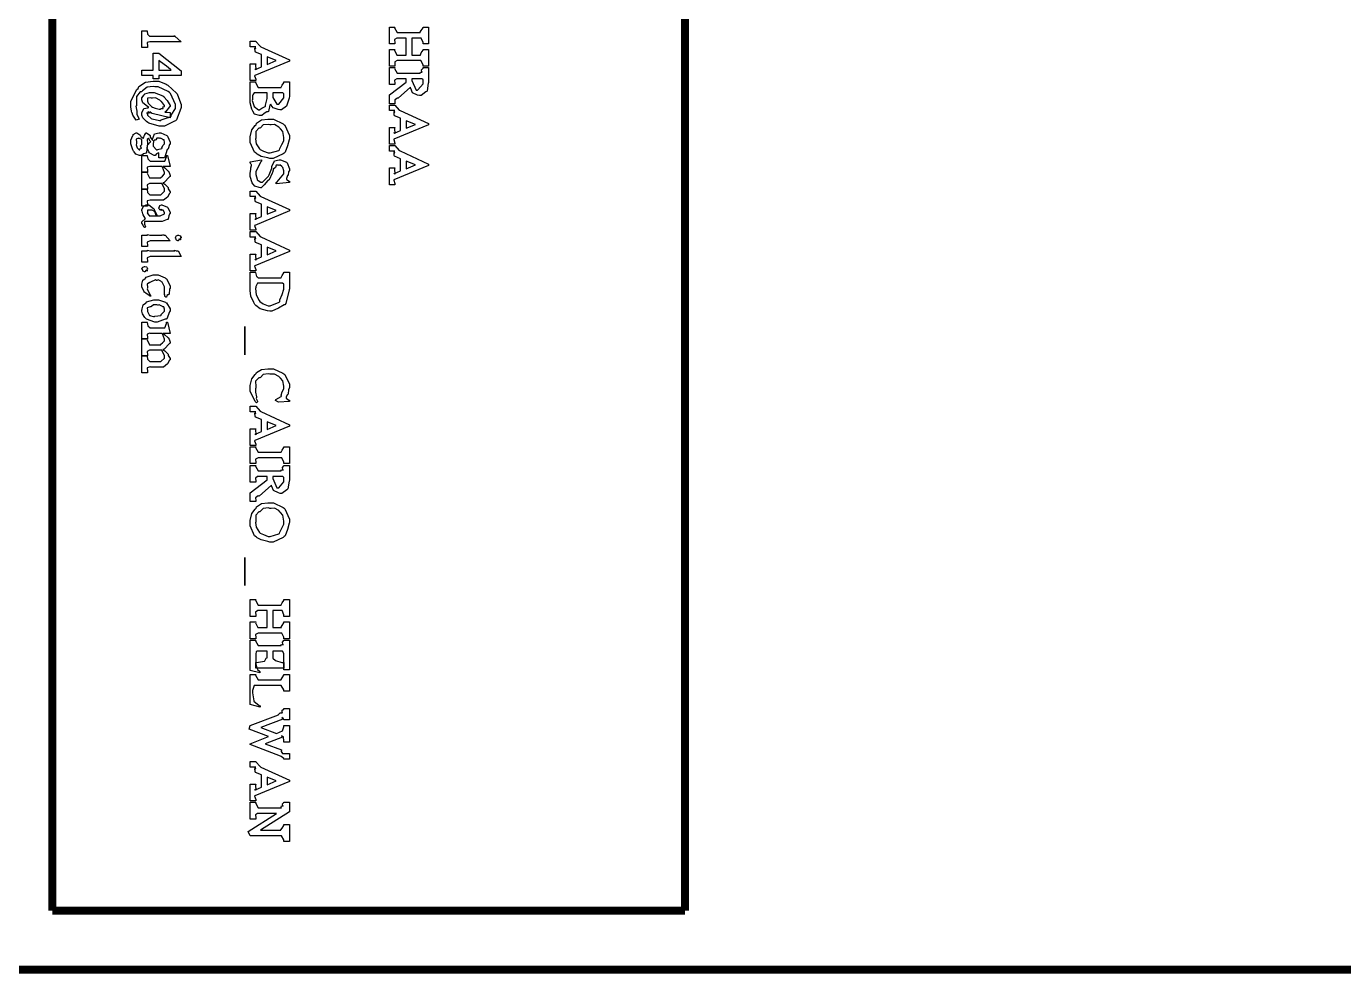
# Model space of a CAD drawing. Extents: x 0.4 to 11.4, y 0.4 to 16.2.
# Drawn here: x 1.467 to 3.109, y 0.386 to 1.567 of the extents above; entities that cross this region are included whole.
import ezdxf

# ---------------------------------------------------------------- set-up
doc = ezdxf.new("R2010")
doc.units = 0
doc.header["$MEASUREMENT"] = 0

msp = doc.modelspace()

# ---------------------------------------------------------------- linework, layer by layer
at = {"color": 0, "const_width": 0.01}
for points in [[(11.3461, 0.39111), (11.3461, 16.1828), (0.3661, 16.1828), (0.3661, 0.39111), (11.3461, 0.39111)], [(2.28776, 0.46446), (2.28776, 2.58279), (2.28776, 0.46446), (2.28776, 2.58279), (2.28776, 0.46446)]]:
    msp.add_lwpolyline(points, close=True, dxfattribs=at)
for points in [[(1.49946, 0.46446), (1.49946, 2.58279)], [(2.28776, 0.46446), (1.49946, 0.46446)]]:
    msp.add_lwpolyline(points, dxfattribs=at)
at = {"color": 0}
for points in [[(1.61111, 1.5401), (1.61111, 1.56114), (1.61806, 1.56114), (1.61751, 1.56065), (1.618, 1.55686), (1.6205, 1.55419), (1.62131, 1.55419), (1.64974, 1.55419), (1.64974, 1.55419), (1.65147, 1.55419), (1.65147, 1.55419), (1.65147, 1.55419), (1.65235, 1.55419), (1.65235, 1.55419), (1.65196, 1.55419), (1.65115, 1.55419), (1.65082, 1.55419), (1.65192, 1.55419), (1.65994, 1.54704), (1.62153, 1.54704), (1.62076, 1.54736), (1.61763, 1.54622), (1.61806, 1.54167), (1.61806, 1.5401), (1.61111, 1.5401)], [(1.91943, 1.51687), (1.91943, 1.53771), (1.92638, 1.53771), (1.92589, 1.53668), (1.92871, 1.53076), (1.92964, 1.53076), (1.94049, 1.53076), (1.94049, 1.55181), (1.92964, 1.55181), (1.92871, 1.55181), (1.92594, 1.55003), (1.92638, 1.54601), (1.92638, 1.54465), (1.91943, 1.54465), (1.91943, 1.56569), (1.92638, 1.56569), (1.92589, 1.56472), (1.92904, 1.55875), (1.93007, 1.55875), (1.95785, 1.55875), (1.95768, 1.55914), (1.95915, 1.56142), (1.96132, 1.56467), (1.96132, 1.56569), (1.96826, 1.56569), (1.96826, 1.54465), (1.96132, 1.54465), (1.96132, 1.54644), (1.95904, 1.55181), (1.95828, 1.55181), (1.94743, 1.55181), (1.94743, 1.53076), (1.95828, 1.53076), (1.95806, 1.53108), (1.95921, 1.53342), (1.96132, 1.53668), (1.96132, 1.53771), (1.96826, 1.53771), (1.96826, 1.51687), (1.96132, 1.51687), (1.96132, 1.51861), (1.95871, 1.52382), (1.95785, 1.52382), (1.93007, 1.52382), (1.9291, 1.52388), (1.926, 1.52214), (1.92638, 1.51824), (1.92638, 1.51687), (1.91943, 1.51687)], [(1.7461, 1.49908), (1.7461, 1.51992), (1.75304, 1.51992), (1.7525, 1.51867), (1.75282, 1.51232), (1.75282, 1.51232), (1.75261, 1.51258), (1.7519, 1.51346), (1.75261, 1.51297), (1.75261, 1.51297), (1.75999, 1.51622), (1.75999, 1.53142), (1.75239, 1.53444), (1.75211, 1.53564), (1.75185, 1.53928), (1.75282, 1.53901), (1.75282, 1.53901), (1.75261, 1.53939), (1.75217, 1.54064), (1.75304, 1.5409), (1.75304, 1.54096), (1.7461, 1.54096), (1.7461, 1.5479), (1.75304, 1.5479), (1.75293, 1.54779), (1.75831, 1.54167), (1.75933, 1.54118), (1.79492, 1.52468), (1.79492, 1.52317), (1.75174, 1.50515), (1.75151, 1.50489), (1.75304, 1.50054), (1.75304, 1.49908), (1.7461, 1.49908)], [(1.625, 1.50097), (1.625, 1.5051), (1.61111, 1.5051), (1.61111, 1.51204), (1.625, 1.51204), (1.625, 1.5331), (1.63217, 1.5331), (1.65994, 1.51118), (1.65994, 1.5051), (1.63217, 1.5051), (1.63217, 1.50097), (1.625, 1.50097)], [(1.76714, 1.51904), (1.77843, 1.52382), (1.76714, 1.52838), (1.76714, 1.51904)], [(1.63217, 1.51204), (1.64757, 1.51204), (1.64649, 1.51297), (1.64144, 1.51687), (1.63433, 1.52246), (1.63217, 1.52419), (1.63217, 1.51204)], [(1.91943, 1.47006), (1.91943, 1.48112), (1.94049, 1.49718), (1.94049, 1.50131), (1.92942, 1.50131), (1.92854, 1.50131), (1.92589, 1.49951), (1.92638, 1.4955), (1.92638, 1.49414), (1.91943, 1.49414), (1.91943, 1.51519), (1.92638, 1.51519), (1.92589, 1.51421), (1.92904, 1.50825), (1.93007, 1.50825), (1.95785, 1.50825), (1.95774, 1.5084), (1.95806, 1.5095), (1.96035, 1.50933), (1.96044, 1.50956), (1.95996, 1.50993), (1.95947, 1.51247), (1.96132, 1.51454), (1.96132, 1.51519), (1.96826, 1.51519), (1.96826, 1.49631), (1.96767, 1.49561), (1.96631, 1.48617), (1.96588, 1.48546), (1.965, 1.48475), (1.95882, 1.48025), (1.95676, 1.48025), (1.95458, 1.48085), (1.9484, 1.48378), (1.94624, 1.48893), (1.9459, 1.49067), (1.93028, 1.477), (1.92936, 1.47721), (1.926, 1.47488), (1.92638, 1.47131), (1.92638, 1.47006), (1.91943, 1.47006)], [(1.63499, 1.44211), (1.6326, 1.44217), (1.61947, 1.4459), (1.61828, 1.44667), (1.61664, 1.44808), (1.61203, 1.45264), (1.61111, 1.45583), (1.61111, 1.45687), (1.61111, 1.45876), (1.61328, 1.46431), (1.61838, 1.46511), (1.61979, 1.46533), (1.61778, 1.46653), (1.61219, 1.47103), (1.61111, 1.47478), (1.61111, 1.47597), (1.61111, 1.47743), (1.61382, 1.48139), (1.61436, 1.48182), (1.61464, 1.48242), (1.62033, 1.48421), (1.62218, 1.48421), (1.62619, 1.48421), (1.63704, 1.48008), (1.63824, 1.47922), (1.63851, 1.47874), (1.64268, 1.47401), (1.64615, 1.46783), (1.64606, 1.46664), (1.64546, 1.46636), (1.64079, 1.46024), (1.63976, 1.45969), (1.64606, 1.45904), (1.64606, 1.45253), (1.62369, 1.45796), (1.6231, 1.45856), (1.62088, 1.45985), (1.62088, 1.45839), (1.62088, 1.45839), (1.62039, 1.45888), (1.61849, 1.4599), (1.61887, 1.45806), (1.61871, 1.45796), (1.61849, 1.45822), (1.61729, 1.45861), (1.61806, 1.45665), (1.61806, 1.456), (1.61806, 1.456), (1.62261, 1.45182), (1.62349, 1.45144), (1.62349, 1.45144), (1.62739, 1.45047), (1.63276, 1.44928), (1.63456, 1.44928), (1.63499, 1.44987), (1.64014, 1.45156), (1.64643, 1.45383), (1.64735, 1.45469), (1.64762, 1.45574), (1.653, 1.46425), (1.653, 1.46707), (1.653, 1.46903), (1.64671, 1.48301), (1.6454, 1.48421), (1.64367, 1.4854), (1.63113, 1.49115), (1.62696, 1.49115), (1.62511, 1.49175), (1.61751, 1.49056), (1.61154, 1.48611), (1.61046, 1.48508), (1.60889, 1.48508), (1.60411, 1.47906), (1.60417, 1.47043), (1.60417, 1.4675), (1.60362, 1.46701), (1.60454, 1.46067), (1.6046, 1.46012), (1.6046, 1.46012), (1.60476, 1.45725), (1.6071, 1.45176), (1.60742, 1.45079), (1.60394, 1.44949), (1.60281, 1.45096), (1.59983, 1.45568), (1.59879, 1.45861), (1.59853, 1.45925), (1.59819, 1.46083), (1.59722, 1.46619), (1.59722, 1.46793), (1.59722, 1.47325), (1.60482, 1.48774), (1.60633, 1.48921), (1.6071, 1.49143), (1.61529, 1.49701), (1.62522, 1.4981), (1.62847, 1.4981), (1.63194, 1.4981), (1.64117, 1.49451), (1.64236, 1.49376), (1.64333, 1.49343), (1.65397, 1.48346), (1.65474, 1.48226), (1.65543, 1.48112), (1.65994, 1.46929), (1.65994, 1.46533), (1.65935, 1.46414), (1.65397, 1.44997), (1.65278, 1.44883), (1.65158, 1.44835), (1.63917, 1.44211), (1.63499, 1.44211)], [(1.75976, 1.45551), (1.75771, 1.45557), (1.75146, 1.45714), (1.74929, 1.46078), (1.74869, 1.46181), (1.74804, 1.46326), (1.7461, 1.47114), (1.7461, 1.47374), (1.7461, 1.4974), (1.75304, 1.4974), (1.75256, 1.49642), (1.75569, 1.49046), (1.75672, 1.49046), (1.7845, 1.49046), (1.78435, 1.49083), (1.78581, 1.49311), (1.78797, 1.49636), (1.78797, 1.4974), (1.79492, 1.4974), (1.79492, 1.47939), (1.79432, 1.47694), (1.79101, 1.46724), (1.78483, 1.46246), (1.78276, 1.46246), (1.78071, 1.46306), (1.77458, 1.46511), (1.77214, 1.46826), (1.77171, 1.4694), (1.77061, 1.46853), (1.76856, 1.46056), (1.76801, 1.45985), (1.76687, 1.45996), (1.76324, 1.45785), (1.76064, 1.45551), (1.75976, 1.45551)], [(1.95437, 1.48719), (1.95497, 1.48725), (1.96132, 1.4949), (1.96132, 1.4974), (1.96132, 1.49799), (1.96132, 1.49935), (1.96132, 1.49978), (1.96126, 1.50017), (1.96001, 1.50131), (1.95958, 1.50131), (1.94743, 1.50131), (1.94743, 1.49897), (1.95264, 1.48719), (1.95437, 1.48719)], [(1.6339, 1.46317), (1.63385, 1.46326), (1.63482, 1.46436), (1.63737, 1.46408), (1.63758, 1.46425), (1.63732, 1.46451), (1.63715, 1.46615), (1.63911, 1.46669), (1.63911, 1.46685), (1.63911, 1.46772), (1.63553, 1.47282), (1.63476, 1.47336), (1.63336, 1.47467), (1.6281, 1.47749), (1.62418, 1.47706), (1.62283, 1.47706), (1.62175, 1.47743), (1.61778, 1.477), (1.61806, 1.47413), (1.61806, 1.47314), (1.61806, 1.47314), (1.61871, 1.47081), (1.62315, 1.46653), (1.62414, 1.46599), (1.62414, 1.46599), (1.62765, 1.46442), (1.63237, 1.46317), (1.6339, 1.46317)], [(1.75803, 1.46246), (1.75797, 1.46272), (1.76053, 1.46457), (1.7646, 1.46647), (1.76497, 1.46724), (1.76492, 1.46815), (1.76714, 1.47678), (1.76714, 1.4796), (1.76714, 1.48351), (1.75131, 1.48351), (1.75071, 1.48351), (1.74903, 1.48101), (1.74892, 1.48047), (1.74892, 1.48047), (1.74869, 1.47672), (1.74869, 1.47547), (1.74849, 1.47401), (1.75071, 1.46674), (1.75624, 1.46246), (1.75803, 1.46246)], [(1.78103, 1.4694), (1.78162, 1.46946), (1.78797, 1.47726), (1.78797, 1.47982), (1.78797, 1.48042), (1.78797, 1.48178), (1.78797, 1.48221), (1.78792, 1.48253), (1.78668, 1.48351), (1.78624, 1.48351), (1.77408, 1.48351), (1.77408, 1.47939), (1.77408, 1.47808), (1.77929, 1.4694), (1.78103, 1.4694)], [(1.91943, 1.41971), (1.91943, 1.44054), (1.92638, 1.44054), (1.92583, 1.43929), (1.92617, 1.43294), (1.92617, 1.43294), (1.92594, 1.43321), (1.92524, 1.43408), (1.92594, 1.4336), (1.92594, 1.4336), (1.93332, 1.43685), (1.93332, 1.45204), (1.92572, 1.45508), (1.92546, 1.45628), (1.92518, 1.4599), (1.92617, 1.45964), (1.92617, 1.45964), (1.92594, 1.46001), (1.92551, 1.46126), (1.92638, 1.46153), (1.92638, 1.46158), (1.91943, 1.46158), (1.91943, 1.46853), (1.92638, 1.46853), (1.92626, 1.46843), (1.93164, 1.46229), (1.93267, 1.46181), (1.96826, 1.44532), (1.96826, 1.44379), (1.92507, 1.42578), (1.92486, 1.42551), (1.92638, 1.42117), (1.92638, 1.41971), (1.91943, 1.41971)], [(1.77061, 1.40192), (1.76801, 1.4025), (1.75976, 1.40446), (1.75444, 1.40733), (1.75325, 1.40842), (1.75146, 1.40961), (1.7461, 1.42193), (1.7461, 1.426), (1.7461, 1.42887), (1.74789, 1.43744), (1.75206, 1.44288), (1.75325, 1.44401), (1.75385, 1.44569), (1.76019, 1.44993), (1.76801, 1.45074), (1.77061, 1.45074), (1.77501, 1.45074), (1.78711, 1.44515), (1.78819, 1.44401), (1.78928, 1.44347), (1.79492, 1.43056), (1.79492, 1.42622), (1.79432, 1.42529), (1.79237, 1.41764), (1.78933, 1.40972), (1.78819, 1.40864), (1.78706, 1.40756), (1.77474, 1.40192), (1.77061, 1.40192)], [(1.94049, 1.43967), (1.95176, 1.44444), (1.94049, 1.449), (1.94049, 1.43967)], [(1.63217, 1.40261), (1.63217, 1.40847), (1.63162, 1.40875), (1.62907, 1.40782), (1.62765, 1.40565), (1.62717, 1.40565), (1.62631, 1.40571), (1.62088, 1.40858), (1.62044, 1.40913), (1.61951, 1.41032), (1.61751, 1.41456), (1.61806, 1.41749), (1.61806, 1.41846), (1.61806, 1.41846), (1.62131, 1.42225), (1.62196, 1.42258), (1.62125, 1.42367), (1.61931, 1.42708), (1.61936, 1.42671), (1.61936, 1.42671), (1.61914, 1.42686), (1.61735, 1.42562), (1.61806, 1.42042), (1.61806, 1.41868), (1.61751, 1.41754), (1.61664, 1.40875), (1.61632, 1.40826), (1.61583, 1.40864), (1.61296, 1.40776), (1.61029, 1.40565), (1.60938, 1.40565), (1.60786, 1.40571), (1.60325, 1.40707), (1.60135, 1.41021), (1.60069, 1.41108), (1.59983, 1.41271), (1.59722, 1.42014), (1.59722, 1.42258), (1.59722, 1.42469), (1.59961, 1.4305), (1.60004, 1.43104), (1.60021, 1.43169), (1.60368, 1.43365), (1.60482, 1.43365), (1.60482, 1.43365), (1.60861, 1.43147), (1.60894, 1.43104), (1.60894, 1.43104), (1.60949, 1.42925), (1.61274, 1.42708), (1.61307, 1.42671), (1.61301, 1.42774), (1.61442, 1.43115), (1.61458, 1.43147), (1.61453, 1.43192), (1.61621, 1.43365), (1.61675, 1.43365), (1.61675, 1.43365), (1.62076, 1.43093), (1.6211, 1.43039), (1.6211, 1.43039), (1.62136, 1.42839), (1.62424, 1.42486), (1.62457, 1.4241), (1.62408, 1.42589), (1.62679, 1.43246), (1.63265, 1.43365), (1.63456, 1.43365), (1.63456, 1.43365), (1.64204, 1.43061), (1.64258, 1.42996), (1.64285, 1.42964), (1.64606, 1.42225), (1.64606, 1.41976), (1.64546, 1.41932), (1.64372, 1.4139), (1.64324, 1.41325), (1.64242, 1.41314), (1.64063, 1.40787), (1.64063, 1.40761), (1.63911, 1.40261), (1.63217, 1.40261)], [(1.7704, 1.40886), (1.77078, 1.4089), (1.78179, 1.41194), (1.78256, 1.41254), (1.78276, 1.41417), (1.78554, 1.41938), (1.78797, 1.42404), (1.78797, 1.42557), (1.78797, 1.428), (1.78674, 1.43533), (1.78386, 1.43892), (1.78299, 1.43967), (1.78162, 1.44108), (1.77632, 1.44417), (1.77192, 1.44379), (1.7704, 1.44379), (1.76856, 1.44433), (1.76221, 1.44363), (1.75885, 1.44021), (1.75803, 1.43946), (1.75689, 1.43961), (1.75282, 1.43549), (1.75304, 1.42904), (1.75304, 1.42686), (1.7525, 1.42622), (1.75353, 1.42025), (1.7576, 1.41385), (1.75846, 1.41297), (1.75846, 1.41297), (1.76243, 1.41118), (1.76844, 1.40886), (1.7704, 1.40886)], [(1.60851, 1.4126), (1.60835, 1.41276), (1.60856, 1.41411), (1.61068, 1.41471), (1.61068, 1.41499), (1.61019, 1.41531), (1.60938, 1.41754), (1.61111, 1.41938), (1.61111, 1.41997), (1.61111, 1.42106), (1.61111, 1.42415), (1.61111, 1.42449), (1.61111, 1.42453), (1.61083, 1.42535), (1.60813, 1.42671), (1.60721, 1.42671), (1.60656, 1.42703), (1.60374, 1.42611), (1.60417, 1.42204), (1.60417, 1.42063), (1.60417, 1.42063), (1.60368, 1.41894), (1.60525, 1.41499), (1.60547, 1.41456), (1.60547, 1.41456), (1.60775, 1.4126), (1.60851, 1.4126)], [(1.63043, 1.4126), (1.63053, 1.41319), (1.63585, 1.41422), (1.63629, 1.41456), (1.63601, 1.41515), (1.63699, 1.41797), (1.63911, 1.41997), (1.63911, 1.42063), (1.63911, 1.42171), (1.63867, 1.42497), (1.63775, 1.42503), (1.63758, 1.42518), (1.63683, 1.42578), (1.63428, 1.4274), (1.63385, 1.42671), (1.63368, 1.42671), (1.63276, 1.42708), (1.62939, 1.42703), (1.62825, 1.42507), (1.62782, 1.42475), (1.62756, 1.42492), (1.62538, 1.42329), (1.625, 1.41986), (1.625, 1.41868), (1.625, 1.41715), (1.62907, 1.4126), (1.63043, 1.4126)], [(1.91943, 1.36919), (1.91943, 1.39003), (1.92638, 1.39003), (1.92583, 1.38878), (1.92617, 1.38243), (1.92617, 1.38243), (1.92594, 1.3827), (1.92524, 1.38357), (1.92594, 1.38308), (1.92594, 1.38308), (1.93332, 1.38634), (1.93332, 1.40153), (1.92572, 1.40457), (1.92546, 1.40576), (1.92518, 1.4094), (1.92617, 1.40913), (1.92617, 1.40913), (1.92594, 1.4095), (1.92551, 1.41075), (1.92638, 1.41103), (1.92638, 1.41108), (1.91943, 1.41108), (1.91943, 1.41803), (1.92638, 1.41803), (1.92626, 1.41792), (1.93164, 1.41178), (1.93267, 1.41129), (1.96826, 1.39481), (1.96826, 1.39328), (1.92507, 1.37527), (1.92486, 1.375), (1.92638, 1.37066), (1.92638, 1.36919), (1.91943, 1.36919)], [(1.61111, 1.34267), (1.61111, 1.36372), (1.61806, 1.36372), (1.61757, 1.36323), (1.61806, 1.35943), (1.62067, 1.35677), (1.62153, 1.35677), (1.63456, 1.35677), (1.63456, 1.35677), (1.63911, 1.361), (1.63911, 1.36241), (1.63911, 1.36393), (1.63639, 1.37012), (1.63585, 1.37066), (1.63499, 1.37071), (1.62489, 1.37066), (1.62153, 1.37066), (1.62061, 1.37071), (1.61763, 1.36898), (1.61806, 1.36507), (1.61806, 1.36372), (1.61111, 1.36372), (1.61111, 1.38477), (1.61806, 1.38477), (1.61757, 1.38368), (1.62056, 1.3776), (1.62153, 1.3776), (1.63476, 1.3776), (1.63471, 1.37815), (1.63683, 1.37999), (1.63911, 1.3826), (1.63911, 1.38346), (1.63911, 1.38433), (1.63661, 1.39106), (1.63607, 1.39171), (1.62153, 1.39171), (1.62076, 1.39204), (1.61763, 1.3909), (1.61806, 1.38634), (1.61806, 1.38477), (1.61111, 1.38477), (1.61111, 1.4056), (1.61806, 1.4056), (1.61757, 1.40511), (1.61822, 1.40126), (1.62121, 1.39865), (1.62218, 1.39865), (1.63889, 1.39865), (1.6396, 1.39865), (1.64171, 1.40386), (1.64171, 1.4056), (1.64279, 1.4056), (1.64606, 1.39171), (1.63737, 1.39171), (1.63737, 1.39171), (1.63938, 1.39003), (1.64328, 1.38661), (1.64367, 1.38607), (1.64367, 1.38607), (1.64486, 1.38444), (1.64606, 1.38081), (1.64606, 1.37956), (1.64546, 1.37896), (1.63867, 1.37202), (1.63715, 1.37174), (1.63715, 1.37174), (1.63965, 1.36995), (1.64339, 1.36605), (1.64367, 1.36567), (1.64367, 1.36399), (1.64606, 1.36024), (1.64606, 1.35894), (1.64546, 1.35845), (1.64279, 1.35362), (1.63807, 1.34983), (1.6365, 1.34983), (1.62218, 1.34983), (1.62131, 1.35015), (1.61774, 1.34896), (1.61806, 1.34424), (1.61806, 1.34267), (1.61111, 1.34267)], [(1.75868, 1.36529), (1.75694, 1.36583), (1.75168, 1.36751), (1.74968, 1.36968), (1.74914, 1.3705), (1.74838, 1.37142), (1.7461, 1.37923), (1.7461, 1.38178), (1.7461, 1.38352), (1.74664, 1.38807), (1.74675, 1.38873), (1.74681, 1.39003), (1.7474, 1.39296), (1.7474, 1.39393), (1.74735, 1.39453), (1.74631, 1.39606), (1.7461, 1.39611), (1.7461, 1.39785), (1.76019, 1.40022), (1.76019, 1.39849), (1.759, 1.39779), (1.75304, 1.3858), (1.75304, 1.38178), (1.75299, 1.38178), (1.7545, 1.37598), (1.75478, 1.37549), (1.75478, 1.37549), (1.75603, 1.37446), (1.75917, 1.37223), (1.76019, 1.37223), (1.76113, 1.37229), (1.76888, 1.37983), (1.76953, 1.38135), (1.773, 1.38981), (1.77279, 1.39199), (1.77636, 1.39893), (1.78201, 1.40022), (1.78386, 1.40022), (1.78386, 1.40022), (1.79139, 1.39719), (1.79189, 1.39654), (1.79204, 1.39626), (1.79492, 1.38917), (1.79492, 1.38677), (1.79492, 1.38677), (1.79357, 1.38531), (1.79329, 1.38102), (1.79297, 1.38048), (1.79243, 1.38048), (1.79101, 1.37706), (1.79101, 1.37592), (1.79101, 1.37592), (1.79161, 1.37581), (1.79428, 1.37364), (1.79492, 1.37353), (1.79492, 1.37202), (1.77843, 1.37028), (1.77843, 1.37202), (1.77968, 1.37277), (1.78797, 1.38265), (1.78797, 1.38591), (1.78797, 1.38645), (1.78657, 1.39079), (1.78624, 1.39111), (1.78543, 1.39187), (1.78288, 1.39393), (1.78217, 1.39328), (1.7819, 1.39328), (1.78119, 1.39367), (1.77838, 1.39344), (1.77735, 1.39079), (1.77692, 1.39025), (1.77692, 1.39031), (1.77512, 1.389), (1.77388, 1.38439), (1.77344, 1.38352), (1.76953, 1.37527), (1.76796, 1.37457), (1.76324, 1.36919), (1.75982, 1.36529), (1.75868, 1.36529)], [(1.94049, 1.38917), (1.95176, 1.39393), (1.94049, 1.39849), (1.94049, 1.38917)], [(1.7461, 1.3125), (1.7461, 1.33333), (1.75304, 1.33333), (1.7525, 1.33209), (1.75282, 1.32574), (1.75282, 1.32574), (1.75261, 1.32601), (1.7519, 1.32688), (1.75261, 1.32639), (1.75261, 1.32639), (1.75999, 1.32964), (1.75999, 1.34483), (1.75239, 1.34787), (1.75211, 1.34907), (1.75185, 1.3527), (1.75282, 1.35243), (1.75282, 1.35243), (1.75261, 1.35281), (1.75217, 1.35406), (1.75304, 1.35433), (1.75304, 1.35438), (1.7461, 1.35438), (1.7461, 1.36133), (1.75304, 1.36133), (1.75293, 1.36122), (1.75831, 1.35509), (1.75933, 1.3546), (1.79492, 1.33811), (1.79492, 1.33659), (1.75174, 1.31858), (1.75151, 1.31831), (1.75304, 1.31397), (1.75304, 1.3125), (1.7461, 1.3125)], [(1.61436, 1.31581), (1.61393, 1.31608), (1.61242, 1.31841), (1.61219, 1.31863), (1.61203, 1.3195), (1.61111, 1.32129), (1.61111, 1.32189), (1.61111, 1.32308), (1.6149, 1.32655), (1.61567, 1.32666), (1.61501, 1.32737), (1.61268, 1.3316), (1.61242, 1.33209), (1.61219, 1.33312), (1.61128, 1.33621), (1.61111, 1.33653), (1.61111, 1.33664), (1.61111, 1.338), (1.61257, 1.34169), (1.61285, 1.34207), (1.61307, 1.34261), (1.61632, 1.34424), (1.6174, 1.34424), (1.61957, 1.34424), (1.62554, 1.33957), (1.62608, 1.3386), (1.62636, 1.33849), (1.62967, 1.33111), (1.62999, 1.33035), (1.63217, 1.33035), (1.6339, 1.33035), (1.63911, 1.33279), (1.63911, 1.3336), (1.63911, 1.33453), (1.63747, 1.33729), (1.63693, 1.33729), (1.6365, 1.33757), (1.63504, 1.33822), (1.63607, 1.33729), (1.63607, 1.33729), (1.63564, 1.33757), (1.63422, 1.33822), (1.63499, 1.33729), (1.63499, 1.33729), (1.63444, 1.33762), (1.63276, 1.33849), (1.63325, 1.33838), (1.63325, 1.33838), (1.63282, 1.33876), (1.63172, 1.34017), (1.6326, 1.34066), (1.6326, 1.34077), (1.63243, 1.34093), (1.63336, 1.34321), (1.63346, 1.34337), (1.63346, 1.34337), (1.63525, 1.34424), (1.63585, 1.34424), (1.63585, 1.34424), (1.64301, 1.3412), (1.64344, 1.34055), (1.6435, 1.34033), (1.64606, 1.33512), (1.64606, 1.33339), (1.64572, 1.33344), (1.64453, 1.3303), (1.64388, 1.32623), (1.64344, 1.32579), (1.64264, 1.32574), (1.63644, 1.32319), (1.63433, 1.32319), (1.6174, 1.32319), (1.61681, 1.32357), (1.61436, 1.32351), (1.61436, 1.32151), (1.61436, 1.3208), (1.61436, 1.3208), (1.61436, 1.32004), (1.61567, 1.31673), (1.61589, 1.31624), (1.61436, 1.31581)], [(1.62022, 1.33035), (1.62956, 1.33035), (1.62896, 1.33095), (1.62733, 1.33474), (1.62717, 1.33491), (1.62679, 1.33583), (1.62369, 1.33729), (1.62261, 1.33729), (1.62153, 1.33767), (1.61778, 1.3374), (1.61806, 1.33491), (1.61806, 1.33404), (1.61806, 1.33404), (1.61774, 1.33355), (1.6199, 1.33068), (1.62022, 1.33035)], [(1.76714, 1.33247), (1.77843, 1.33724), (1.76714, 1.3418), (1.76714, 1.33247)], [(1.61111, 1.29216), (1.61111, 1.30626), (1.61806, 1.30626), (1.61794, 1.30637), (1.61806, 1.30718), (1.62067, 1.30626), (1.62153, 1.30626), (1.63607, 1.30626), (1.63607, 1.30632), (1.63683, 1.30718), (1.63889, 1.30626), (1.63889, 1.30626), (1.63889, 1.30626), (1.63857, 1.30626), (1.63846, 1.30626), (1.63997, 1.30626), (1.64606, 1.29932), (1.62218, 1.29932), (1.6211, 1.29932), (1.61774, 1.29753), (1.61806, 1.29351), (1.61806, 1.29216), (1.61111, 1.29216)], [(1.65647, 1.29932), (1.65582, 1.29932), (1.65408, 1.30024), (1.65386, 1.3004), (1.65375, 1.30111), (1.6531, 1.30306), (1.653, 1.30279), (1.653, 1.30279), (1.653, 1.30344), (1.65375, 1.30523), (1.65386, 1.30539), (1.65392, 1.30566), (1.65588, 1.30626), (1.65647, 1.30626), (1.65647, 1.30626), (1.65875, 1.30556), (1.65886, 1.30539), (1.65886, 1.30539), (1.65994, 1.30344), (1.65994, 1.30279), (1.65983, 1.30295), (1.65881, 1.30279), (1.65907, 1.30056), (1.65886, 1.3004), (1.65864, 1.30078), (1.65707, 1.30122), (1.65663, 1.29932), (1.65647, 1.29932)], [(1.7461, 1.26199), (1.7461, 1.28282), (1.75304, 1.28282), (1.7525, 1.28158), (1.75282, 1.27523), (1.75282, 1.27523), (1.75261, 1.2755), (1.7519, 1.27637), (1.75261, 1.27588), (1.75261, 1.27588), (1.75999, 1.27913), (1.75999, 1.29432), (1.75239, 1.29736), (1.75211, 1.29856), (1.75185, 1.30219), (1.75282, 1.30192), (1.75282, 1.30192), (1.75261, 1.3023), (1.75217, 1.30355), (1.75304, 1.30382), (1.75304, 1.30387), (1.7461, 1.30387), (1.7461, 1.31082), (1.75304, 1.31082), (1.75293, 1.31071), (1.75831, 1.30458), (1.75933, 1.30409), (1.79492, 1.2876), (1.79492, 1.28608), (1.75174, 1.26807), (1.75151, 1.2678), (1.75304, 1.26346), (1.75304, 1.26199), (1.7461, 1.26199)], [(1.61111, 1.27273), (1.61111, 1.28684), (1.61806, 1.28684), (1.618, 1.28695), (1.61817, 1.28776), (1.62104, 1.28684), (1.62196, 1.28684), (1.65192, 1.28684), (1.65181, 1.28695), (1.65169, 1.28776), (1.65349, 1.28684), (1.65408, 1.28684), (1.65408, 1.28684), (1.65474, 1.28684), (1.65474, 1.28684), (1.65603, 1.28684), (1.65603, 1.28684), (1.6595, 1.28071), (1.65994, 1.27989), (1.62218, 1.27989), (1.6211, 1.27989), (1.61774, 1.2781), (1.61806, 1.27409), (1.61806, 1.27273), (1.61111, 1.27273)], [(1.76714, 1.28196), (1.77843, 1.28673), (1.76714, 1.29129), (1.76714, 1.28196)], [(1.61481, 1.26047), (1.61415, 1.26047), (1.61242, 1.26139), (1.61219, 1.26156), (1.61208, 1.26226), (1.61128, 1.26421), (1.61111, 1.26394), (1.61111, 1.26394), (1.61111, 1.26454), (1.61203, 1.26617), (1.61219, 1.26633), (1.61225, 1.26666), (1.61421, 1.26742), (1.61481, 1.26742), (1.61481, 1.26742), (1.61686, 1.26671), (1.61697, 1.26655), (1.61697, 1.26655), (1.61806, 1.26459), (1.61806, 1.26394), (1.61794, 1.26411), (1.61697, 1.26394), (1.61735, 1.26172), (1.61719, 1.26156), (1.61697, 1.26194), (1.6154, 1.26237), (1.61496, 1.26047), (1.61481, 1.26047)], [(1.62153, 1.22998), (1.62022, 1.23117), (1.61594, 1.23421), (1.61464, 1.23486), (1.61436, 1.23519), (1.61356, 1.23644), (1.61111, 1.24186), (1.61111, 1.24365), (1.61111, 1.24533), (1.61225, 1.25033), (1.6149, 1.25217), (1.61567, 1.25277), (1.6161, 1.2538), (1.62506, 1.25689), (1.62804, 1.25689), (1.63124, 1.25689), (1.64003, 1.25309), (1.64085, 1.25233), (1.64154, 1.25195), (1.64606, 1.243), (1.64606, 1.23996), (1.64546, 1.23948), (1.64481, 1.23269), (1.64453, 1.23215), (1.64421, 1.23237), (1.64225, 1.23112), (1.64154, 1.2289), (1.64128, 1.2289), (1.64094, 1.22895), (1.63986, 1.22982), (1.63976, 1.22998), (1.63971, 1.23069), (1.63917, 1.23269), (1.63911, 1.23237), (1.63911, 1.23237), (1.63911, 1.23302), (1.63911, 1.23448), (1.63911, 1.23497), (1.63911, 1.23519), (1.63911, 1.23584), (1.63911, 1.23584), (1.63911, 1.23622), (1.63911, 1.23709), (1.63911, 1.23736), (1.63911, 1.23806), (1.63911, 1.24018), (1.63911, 1.24083), (1.63911, 1.24181), (1.63607, 1.24777), (1.63542, 1.24821), (1.6345, 1.24897), (1.63113, 1.25065), (1.62967, 1.24995), (1.62912, 1.24995), (1.62804, 1.25054), (1.62185, 1.24761), (1.62131, 1.24712), (1.62061, 1.24734), (1.61763, 1.24523), (1.61806, 1.24148), (1.61806, 1.24018), (1.61751, 1.23953), (1.62131, 1.2315), (1.62196, 1.23085), (1.62153, 1.22998)], [(1.7704, 1.21148), (1.76747, 1.21208), (1.75825, 1.21452), (1.75282, 1.21853), (1.75174, 1.21994), (1.75032, 1.22228), (1.74681, 1.23025), (1.7461, 1.2372), (1.7461, 1.23948), (1.7461, 1.26031), (1.75304, 1.26031), (1.7525, 1.25966), (1.75396, 1.25494), (1.75412, 1.25467), (1.75412, 1.25467), (1.75608, 1.25336), (1.75672, 1.25336), (1.7845, 1.25336), (1.78435, 1.25374), (1.78581, 1.25602), (1.78797, 1.25928), (1.78797, 1.26031), (1.79492, 1.26031), (1.79492, 1.23948), (1.79432, 1.23806), (1.79025, 1.22103), (1.78928, 1.21973), (1.78808, 1.21946), (1.78114, 1.21517), (1.77311, 1.21148), (1.7704, 1.21148)], [(1.7704, 1.21843), (1.77083, 1.21848), (1.78201, 1.22298), (1.78276, 1.22385), (1.78293, 1.22559), (1.7856, 1.23237), (1.78797, 1.23904), (1.78797, 1.24121), (1.78797, 1.24219), (1.78782, 1.24501), (1.78776, 1.24512), (1.78771, 1.24544), (1.78614, 1.24642), (1.7856, 1.24642), (1.75586, 1.24642), (1.75515, 1.24642), (1.75304, 1.24251), (1.75304, 1.24121), (1.7525, 1.2398), (1.75342, 1.23193), (1.75722, 1.22488), (1.75803, 1.22385), (1.75803, 1.22385), (1.76193, 1.22092), (1.76828, 1.21843), (1.7704, 1.21843)], [(1.62869, 1.19786), (1.62711, 1.19797), (1.61675, 1.20177), (1.61589, 1.20242), (1.61475, 1.20383), (1.61165, 1.20828), (1.61111, 1.21164), (1.61111, 1.21262), (1.61117, 1.21436), (1.61253, 1.21951), (1.6155, 1.22152), (1.61632, 1.22217), (1.61675, 1.22309), (1.62571, 1.22586), (1.62869, 1.22586), (1.63178, 1.22586), (1.64031, 1.22282), (1.64106, 1.22217), (1.64171, 1.2219), (1.64606, 1.21446), (1.64606, 1.21197), (1.64546, 1.21088), (1.64193, 1.2022), (1.64106, 1.20155), (1.64008, 1.20177), (1.62999, 1.19786), (1.62869, 1.19786)], [(1.62651, 1.20481), (1.62728, 1.2054), (1.63444, 1.20627), (1.63499, 1.20654), (1.63487, 1.20736), (1.63911, 1.21148), (1.63911, 1.21284), (1.63911, 1.21392), (1.63846, 1.21718), (1.63693, 1.21718), (1.6365, 1.21739), (1.63564, 1.21804), (1.63254, 1.21962), (1.63113, 1.21891), (1.63064, 1.21891), (1.6295, 1.21946), (1.62532, 1.21935), (1.62278, 1.21728), (1.62218, 1.21696), (1.62125, 1.21723), (1.61774, 1.21571), (1.61806, 1.21246), (1.61806, 1.21132), (1.61783, 1.21115), (1.62061, 1.20643), (1.6211, 1.20611), (1.6211, 1.20611), (1.62229, 1.20589), (1.62549, 1.20481), (1.62651, 1.20481)], [(1.61111, 1.13487), (1.61111, 1.15593), (1.61806, 1.15593), (1.61757, 1.15544), (1.61806, 1.15164), (1.62067, 1.14898), (1.62153, 1.14898), (1.63456, 1.14898), (1.63456, 1.14898), (1.63911, 1.15321), (1.63911, 1.15462), (1.63911, 1.15614), (1.63639, 1.16233), (1.63585, 1.16287), (1.63499, 1.16292), (1.62489, 1.16287), (1.62153, 1.16287), (1.62061, 1.16292), (1.61763, 1.16119), (1.61806, 1.15728), (1.61806, 1.15593), (1.61111, 1.15593), (1.61111, 1.17698), (1.61806, 1.17698), (1.61757, 1.17589), (1.62056, 1.16981), (1.62153, 1.16981), (1.63476, 1.16981), (1.63471, 1.17036), (1.63683, 1.1722), (1.63911, 1.1748), (1.63911, 1.17567), (1.63911, 1.17654), (1.63661, 1.18327), (1.63607, 1.18392), (1.62153, 1.18392), (1.62076, 1.18424), (1.61763, 1.18311), (1.61806, 1.17855), (1.61806, 1.17698), (1.61111, 1.17698), (1.61111, 1.19781), (1.61806, 1.19781), (1.61757, 1.19732), (1.61822, 1.19347), (1.62121, 1.19086), (1.62218, 1.19086), (1.63889, 1.19086), (1.6396, 1.19086), (1.64171, 1.19607), (1.64171, 1.19781), (1.64279, 1.19781), (1.64606, 1.18392), (1.63737, 1.18392), (1.63737, 1.18392), (1.63938, 1.18224), (1.64328, 1.17882), (1.64367, 1.17828), (1.64367, 1.17828), (1.64486, 1.17665), (1.64606, 1.17301), (1.64606, 1.17177), (1.64546, 1.17117), (1.63867, 1.16423), (1.63715, 1.16395), (1.63715, 1.16395), (1.63965, 1.16216), (1.64339, 1.15826), (1.64367, 1.15788), (1.64367, 1.1562), (1.64606, 1.15245), (1.64606, 1.15115), (1.64546, 1.15066), (1.64279, 1.14583), (1.63807, 1.14204), (1.6365, 1.14204), (1.62218, 1.14204), (1.62131, 1.14236), (1.61774, 1.14117), (1.61806, 1.13645), (1.61806, 1.13487), (1.61111, 1.13487)], [(1.73915, 1.15717), (1.73915, 1.19233), (1.73915, 1.15717)], [(1.7539, 1.09755), (1.75196, 1.0989), (1.7461, 1.11209), (1.7461, 1.11643), (1.7461, 1.11919), (1.74789, 1.12739), (1.75206, 1.1327), (1.75325, 1.13379), (1.75385, 1.13531), (1.76019, 1.13911), (1.76801, 1.13987), (1.77061, 1.13987), (1.7749, 1.13987), (1.78662, 1.13444), (1.78776, 1.13336), (1.78896, 1.13281), (1.79492, 1.12055), (1.79492, 1.11643), (1.79476, 1.11648), (1.79351, 1.1135), (1.79312, 1.10872), (1.79275, 1.10796), (1.79204, 1.10758), (1.79081, 1.10433), (1.79081, 1.10319), (1.79081, 1.10319), (1.79428, 1.10069), (1.79492, 1.10059), (1.79492, 1.09907), (1.78103, 1.09842), (1.77756, 1.10015), (1.77806, 1.1014), (1.78472, 1.10509), (1.78515, 1.10579), (1.78472, 1.10693), (1.78586, 1.11122), (1.78797, 1.1148), (1.78797, 1.11599), (1.78797, 1.11816), (1.78674, 1.12462), (1.78386, 1.12804), (1.78299, 1.1288), (1.78162, 1.13021), (1.77621, 1.1333), (1.77186, 1.13292), (1.7704, 1.13292), (1.7685, 1.13346), (1.76215, 1.1327), (1.75868, 1.12912), (1.75782, 1.12836), (1.75672, 1.12853), (1.75276, 1.1244), (1.75304, 1.11795), (1.75304, 1.11578), (1.7525, 1.11556), (1.75239, 1.11089), (1.75379, 1.10493), (1.7539, 1.10406), (1.7539, 1.10406), (1.75347, 1.10281), (1.7551, 1.09939), (1.75521, 1.09885), (1.7539, 1.09755)], [(1.7461, 1.04438), (1.7461, 1.06521), (1.75304, 1.06521), (1.7525, 1.06397), (1.75282, 1.05762), (1.75282, 1.05762), (1.75261, 1.05789), (1.7519, 1.05876), (1.75261, 1.05827), (1.75261, 1.05827), (1.75999, 1.06152), (1.75999, 1.07671), (1.75239, 1.07975), (1.75211, 1.08095), (1.75185, 1.08458), (1.75282, 1.08431), (1.75282, 1.08431), (1.75261, 1.08469), (1.75217, 1.08594), (1.75304, 1.08621), (1.75304, 1.08626), (1.7461, 1.08626), (1.7461, 1.09321), (1.75304, 1.09321), (1.75293, 1.0931), (1.75831, 1.08697), (1.75933, 1.08648), (1.79492, 1.06999), (1.79492, 1.06847), (1.75174, 1.05046), (1.75151, 1.05018), (1.75304, 1.04584), (1.75304, 1.04438), (1.7461, 1.04438)], [(1.76714, 1.06434), (1.77843, 1.06912), (1.76714, 1.07368), (1.76714, 1.06434)], [(1.7461, 1.02165), (1.7461, 1.0427), (1.75304, 1.0427), (1.75256, 1.04172), (1.75569, 1.03575), (1.75672, 1.03575), (1.7845, 1.03575), (1.78435, 1.03613), (1.78581, 1.03841), (1.78797, 1.04167), (1.78797, 1.0427), (1.79492, 1.0427), (1.79492, 1.02165), (1.78797, 1.02165), (1.78797, 1.02344), (1.78537, 1.02881), (1.7845, 1.02881), (1.75672, 1.02881), (1.75575, 1.02881), (1.75265, 1.02702), (1.75304, 1.023), (1.75304, 1.02165), (1.7461, 1.02165)], [(1.7461, 0.97428), (1.7461, 0.98535), (1.76714, 1.00141), (1.76714, 1.00553), (1.75608, 1.00553), (1.75521, 1.00553), (1.75256, 1.00374), (1.75304, 0.99973), (1.75304, 0.99837), (1.7461, 0.99837), (1.7461, 1.01942), (1.75304, 1.01942), (1.75256, 1.01845), (1.75569, 1.01248), (1.75672, 1.01248), (1.7845, 1.01248), (1.7844, 1.01264), (1.78472, 1.01373), (1.787, 1.01356), (1.78711, 1.01378), (1.78662, 1.01416), (1.78614, 1.01671), (1.78797, 1.01877), (1.78797, 1.01942), (1.79492, 1.01942), (1.79492, 1.00054), (1.79432, 0.99984), (1.79297, 0.9904), (1.79254, 0.98969), (1.79167, 0.98899), (1.78549, 0.98448), (1.78342, 0.98448), (1.78125, 0.98508), (1.77507, 0.98801), (1.77289, 0.99316), (1.77257, 0.9949), (1.75694, 0.98123), (1.75603, 0.98145), (1.75265, 0.97911), (1.75304, 0.97553), (1.75304, 0.97428), (1.7461, 0.97428)], [(1.78103, 0.99143), (1.78162, 0.99148), (1.78797, 0.99913), (1.78797, 1.00163), (1.78797, 1.00223), (1.78797, 1.00358), (1.78797, 1.00402), (1.78792, 1.00439), (1.78668, 1.00553), (1.78624, 1.00553), (1.77408, 1.00553), (1.77408, 1.0032), (1.77929, 0.99143), (1.78103, 0.99143)], [(1.77061, 0.92394), (1.76801, 0.92453), (1.75976, 0.92649), (1.75444, 0.92936), (1.75325, 0.93045), (1.75146, 0.93164), (1.7461, 0.94396), (1.7461, 0.94802), (1.7461, 0.9509), (1.74789, 0.95947), (1.75206, 0.9649), (1.75325, 0.96604), (1.75385, 0.96772), (1.76019, 0.97195), (1.76801, 0.97276), (1.77061, 0.97276), (1.77501, 0.97276), (1.78711, 0.96718), (1.78819, 0.96604), (1.78928, 0.96549), (1.79492, 0.95258), (1.79492, 0.94824), (1.79432, 0.94732), (1.79237, 0.93967), (1.78933, 0.93175), (1.78819, 0.93066), (1.78706, 0.92958), (1.77474, 0.92394), (1.77061, 0.92394)], [(1.7704, 0.93088), (1.77078, 0.93093), (1.78179, 0.93397), (1.78256, 0.93457), (1.78276, 0.9362), (1.78554, 0.94141), (1.78797, 0.94607), (1.78797, 0.94759), (1.78797, 0.95003), (1.78674, 0.95736), (1.78386, 0.96094), (1.78299, 0.9617), (1.78162, 0.96311), (1.77632, 0.9662), (1.77192, 0.96582), (1.7704, 0.96582), (1.76856, 0.96636), (1.76221, 0.96566), (1.75885, 0.96224), (1.75803, 0.96148), (1.75689, 0.96164), (1.75282, 0.95752), (1.75304, 0.95106), (1.75304, 0.94889), (1.7525, 0.94824), (1.75353, 0.94227), (1.7576, 0.93587), (1.75846, 0.935), (1.75846, 0.935), (1.76243, 0.93321), (1.76844, 0.93088), (1.7704, 0.93088)], [(1.73915, 0.86963), (1.73915, 0.90478), (1.73915, 0.86963)], [(1.7461, 0.80349), (1.7461, 0.82433), (1.75304, 0.82433), (1.75256, 0.8233), (1.75538, 0.81738), (1.75629, 0.81738), (1.76714, 0.81738), (1.76714, 0.83843), (1.75629, 0.83843), (1.75538, 0.83843), (1.75261, 0.83664), (1.75304, 0.83263), (1.75304, 0.83127), (1.7461, 0.83127), (1.7461, 0.85232), (1.75304, 0.85232), (1.75256, 0.85135), (1.75569, 0.84538), (1.75672, 0.84538), (1.7845, 0.84538), (1.78435, 0.84576), (1.78581, 0.84804), (1.78797, 0.85129), (1.78797, 0.85232), (1.79492, 0.85232), (1.79492, 0.83127), (1.78797, 0.83127), (1.78797, 0.83306), (1.78569, 0.83843), (1.78494, 0.83843), (1.77408, 0.83843), (1.77408, 0.81738), (1.78494, 0.81738), (1.78472, 0.81771), (1.78586, 0.82004), (1.78797, 0.8233), (1.78797, 0.82433), (1.79492, 0.82433), (1.79492, 0.80349), (1.78797, 0.80349), (1.78797, 0.80523), (1.78537, 0.81044), (1.7845, 0.81044), (1.75672, 0.81044), (1.75575, 0.81049), (1.75265, 0.80876), (1.75304, 0.80485), (1.75304, 0.80349), (1.7461, 0.80349)], [(1.75782, 0.7608), (1.7461, 0.76405), (1.7461, 0.80181), (1.75304, 0.80181), (1.75256, 0.80084), (1.75569, 0.79487), (1.75672, 0.79487), (1.7845, 0.79487), (1.7844, 0.79503), (1.78472, 0.79612), (1.787, 0.79595), (1.78711, 0.79617), (1.78662, 0.79655), (1.78614, 0.7991), (1.78797, 0.80116), (1.78797, 0.80181), (1.79492, 0.80181), (1.79492, 0.7647), (1.78797, 0.7647), (1.78797, 0.766), (1.78797, 0.76676), (1.78797, 0.7685), (1.78797, 0.76904), (1.78797, 0.76975), (1.78797, 0.773), (1.78797, 0.77404), (1.78797, 0.78423), (1.78797, 0.78516), (1.78635, 0.78792), (1.78581, 0.78792), (1.77408, 0.78792), (1.77408, 0.77968), (1.77408, 0.77941), (1.77756, 0.77637), (1.78537, 0.77382), (1.78797, 0.77382), (1.78797, 0.76687), (1.75304, 0.76687), (1.75304, 0.77382), (1.75369, 0.77387), (1.76367, 0.77544), (1.76432, 0.77577), (1.76443, 0.77664), (1.7659, 0.77908), (1.76714, 0.77957), (1.76714, 0.77968), (1.76714, 0.78792), (1.75499, 0.78792), (1.75456, 0.78792), (1.75336, 0.78706), (1.75325, 0.78684), (1.75325, 0.78684), (1.75304, 0.78505), (1.75304, 0.78445), (1.75304, 0.77404), (1.7525, 0.77338), (1.75435, 0.7672), (1.75456, 0.76666), (1.75456, 0.76666), (1.75499, 0.76525), (1.75749, 0.76297), (1.75782, 0.76275), (1.75782, 0.7608)], [(1.75825, 0.71804), (1.7461, 0.7213), (1.7461, 0.75906), (1.75304, 0.75906), (1.75256, 0.75808), (1.75569, 0.75211), (1.75672, 0.75211), (1.7845, 0.75211), (1.78435, 0.7525), (1.78581, 0.75477), (1.78797, 0.75803), (1.78797, 0.75906), (1.79492, 0.75906), (1.79492, 0.73801), (1.78797, 0.73801), (1.78797, 0.7398), (1.78472, 0.74517), (1.78364, 0.74517), (1.75151, 0.74517), (1.75088, 0.74517), (1.74892, 0.73882), (1.74892, 0.73671), (1.74869, 0.73611), (1.75038, 0.72618), (1.75065, 0.72564), (1.7506, 0.72553), (1.75732, 0.72022), (1.75825, 0.71978), (1.75825, 0.71804)], [(1.78797, 0.65338), (1.78797, 0.65435), (1.78456, 0.6569), (1.78386, 0.65706), (1.7461, 0.6716), (1.74588, 0.67269), (1.76888, 0.68159), (1.74457, 0.6907), (1.7461, 0.69547), (1.78125, 0.7085), (1.78125, 0.70915), (1.78326, 0.71115), (1.78581, 0.71132), (1.78603, 0.71154), (1.78569, 0.71191), (1.78597, 0.71436), (1.78797, 0.71582), (1.78797, 0.71631), (1.79492, 0.71631), (1.79492, 0.70242), (1.78797, 0.70242), (1.78797, 0.70269), (1.78737, 0.70378), (1.78733, 0.70372), (1.78689, 0.70416), (1.78537, 0.70519), (1.78678, 0.70318), (1.78668, 0.70307), (1.75911, 0.69287), (1.77865, 0.68549), (1.78624, 0.68853), (1.78608, 0.68864), (1.78797, 0.69363), (1.78797, 0.69526), (1.79492, 0.69526), (1.79492, 0.67443), (1.78797, 0.67443), (1.78797, 0.67562), (1.78733, 0.68137), (1.78711, 0.68137), (1.78668, 0.68164), (1.78515, 0.68229), (1.78629, 0.68099), (1.78624, 0.68094), (1.76454, 0.67247), (1.78494, 0.66509), (1.78489, 0.66509), (1.78444, 0.66292), (1.78614, 0.66054), (1.78668, 0.66054), (1.78668, 0.66054), (1.78797, 0.66037), (1.78797, 0.66032), (1.79492, 0.66032), (1.79492, 0.65338), (1.78797, 0.65338)], [(1.7461, 0.60145), (1.7461, 0.62229), (1.75304, 0.62229), (1.7525, 0.62104), (1.75282, 0.61469), (1.75282, 0.61469), (1.75261, 0.61496), (1.7519, 0.61583), (1.75261, 0.61534), (1.75261, 0.61534), (1.75999, 0.6186), (1.75999, 0.63379), (1.75239, 0.63683), (1.75211, 0.63802), (1.75185, 0.64166), (1.75282, 0.64138), (1.75282, 0.64138), (1.75261, 0.64176), (1.75217, 0.64301), (1.75304, 0.64328), (1.75304, 0.64334), (1.7461, 0.64334), (1.7461, 0.65028), (1.75304, 0.65028), (1.75293, 0.65017), (1.75831, 0.64404), (1.75933, 0.64355), (1.79492, 0.62706), (1.79492, 0.62554), (1.75174, 0.60753), (1.75151, 0.60726), (1.75304, 0.60292), (1.75304, 0.60145), (1.7461, 0.60145)], [(1.76714, 0.62142), (1.77843, 0.62619), (1.76714, 0.63075), (1.76714, 0.62142)], [(1.78797, 0.55094), (1.78797, 0.55274), (1.78489, 0.55789), (1.78386, 0.55789), (1.7461, 0.55789), (1.74328, 0.56331), (1.77865, 0.58588), (1.75608, 0.58588), (1.75521, 0.58588), (1.75256, 0.58409), (1.75304, 0.58008), (1.75304, 0.57872), (1.7461, 0.57872), (1.7461, 0.59977), (1.75304, 0.59977), (1.75256, 0.5988), (1.75586, 0.59283), (1.75694, 0.59283), (1.78494, 0.59283), (1.78467, 0.59321), (1.78494, 0.59516), (1.78689, 0.59494), (1.78689, 0.595), (1.78646, 0.59538), (1.78608, 0.59771), (1.78797, 0.59928), (1.78797, 0.59977), (1.79492, 0.59977), (1.79492, 0.58784), (1.75868, 0.56483), (1.78407, 0.56483), (1.78396, 0.56532), (1.78575, 0.56749), (1.78797, 0.57075), (1.78797, 0.57178), (1.79492, 0.57178), (1.79492, 0.55094), (1.78797, 0.55094)]]:
    msp.add_lwpolyline(points, close=True, dxfattribs=at)

doc.saveas('drawing.dxf')
